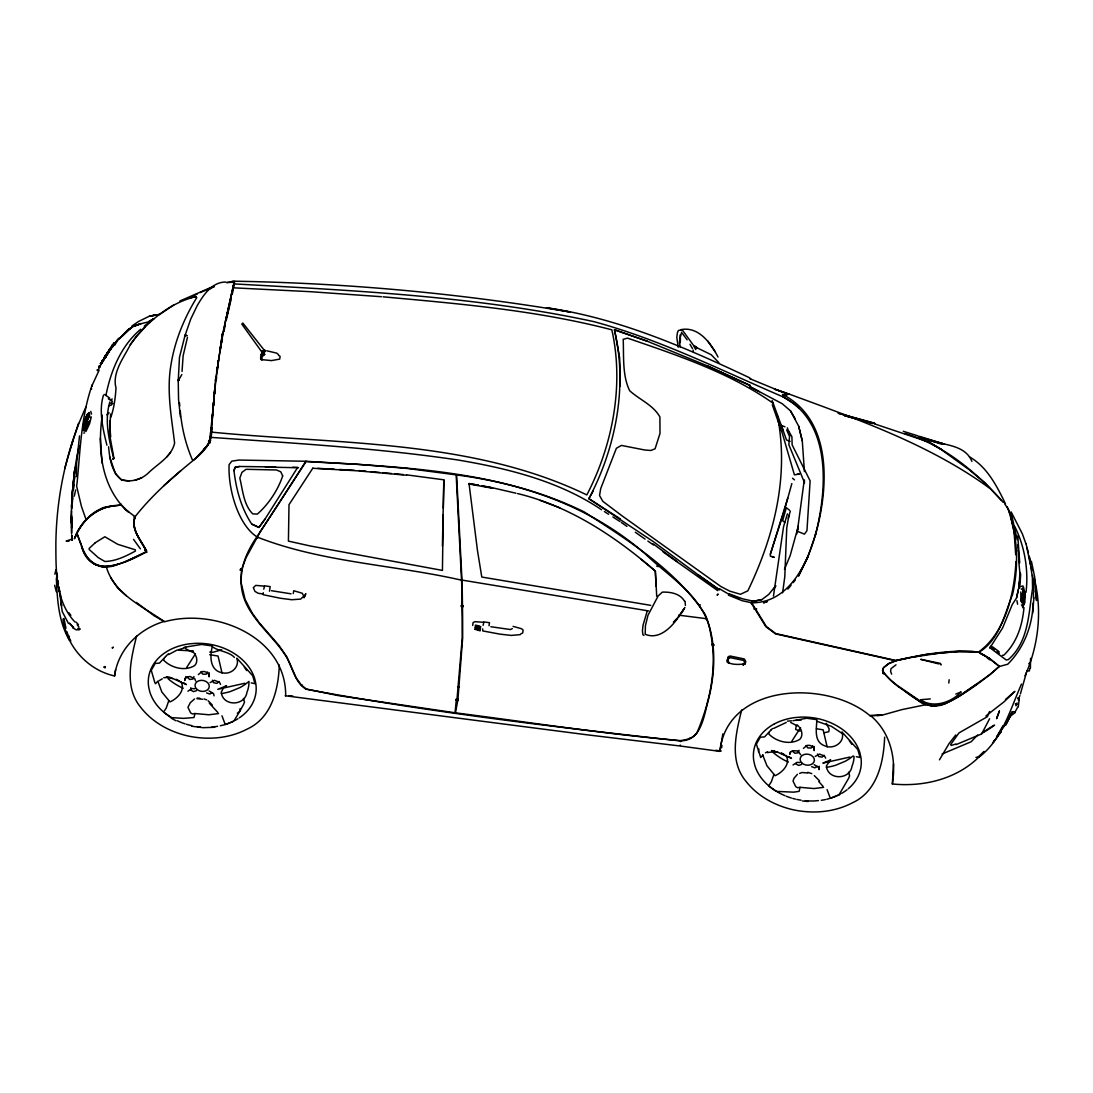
<?xml version="1.0" encoding="UTF-8"?>
<svg xmlns="http://www.w3.org/2000/svg" width="1093" height="1093" viewBox="0 0 1093 1093"><rect width="100%" height="100%" fill="white"/><g stroke="black" fill="none" stroke-linecap="round" stroke-linejoin="round"><path stroke-width="1.5" d="M87.112 415.709L89.066 413.414L87.098 416.433L88.41 414.93C90.159 410.79 85.268 418.223 84.803 419.698C89.093 411.173 80.363 431.366 86.224 418.264L88.109 417.403L88.396 416.009C83.191 417.977 83.287 425.737 83.259 430.423L84.53 431.093L86.074 429.125L89.148 420.914M1030.549 658.328L1030.412 668.301M108.794 350.634L108.781 352.11L104.504 357.247L105.147 357.712L106.977 353.34L111.541 347.861L110.803 347.533C107.223 351.208 110.967 350.511 109.232 349.938L108.835 350.539L109.915 350.334L108.781 352.11L108.221 351.509L111.541 347.861M56.617 572.541L56.836 586.722M819.19 766.22L819.149 769.622L818.671 767.409L814.162 764.69M209.146 672.687L209.105 676.827L208.9 674.613L207.301 672.701L204.746 671.594L201.918 671.58L198.352 674.559M814.244 746.478L814.203 750.604L813.998 748.404L812.4 746.492L809.845 745.371L807.017 745.371L803.451 748.35M180.4 416.72L178.555 399.587L178.241 380.815L179.484 357.274L184.949 335.715L187.354 335.701M680.789 741.6L679.682 740.849C554.766 727.105 429.481 712.13 305.972 689.191C294.563 682.059 292.828 667.782 286.434 656.975C276.611 640.976 261.937 628.776 251.691 613.064C233.998 587.487 240.228 560.846 256.869 536.827C273.4 511.92 289.754 486.59 305.821 461.26C399.532 467.053 498.217 469.689 584.113 511.879C628.051 540.256 675.952 569.959 705.163 614.485C716.666 641.659 715.45 672.291 708.264 700.408C703.865 715.614 701.61 740.712 680.802 740.835M443.348 508.177L443.895 479.813L406.678 474.868M787.739 498.135L770.387 554.055L770.346 556.132L774.254 557.321L772 556.597M76.291 476.589L76.551 463.897L79.529 435.916M442.405 546.158L443.813 479.991M443.211 514.871L442.433 570.409L310.289 545.981L288.415 541.117L289.003 504.679L312.885 468.077M680.283 342.751L680.406 337.737M71.578 511.032L71.605 534.163M71.605 517.126L71.605 527.946M70.936 522.727C71.769 496.987 73.299 471.056 79.215 445.903M226.975 282.513L234.599 281.447L233.998 284.248L234.435 282.95C221.688 331.807 213.832 381.949 211.673 432.486C211.263 444.4 202.096 453.24 193.406 460.276C172.421 477.381 151.9 495.32 135.122 516.688L133.988 517.331L135.108 516.688C130.149 529.804 142.076 541.308 146.872 552.471L146.107 551.965C131.966 558.414 117.375 567.253 101.321 566.611C85.678 563.66 81.469 545.598 76.756 532.906C85.295 516.087 102.441 504.72 121.528 505.212L124.916 509.092L135.122 516.688C130.313 529.135 141.12 540.475 146.202 550.886L146.107 551.965C125.941 563.141 90.172 580.028 81.483 546.008M107.92 353.435L107.565 353.968M71.564 515.568L71.578 532.633M190.81 687.743L190.688 690.038L193.516 691.637L196.521 690.653M990.559 646.455L990.408 648.286L990.559 646.455L990.463 648.149L1006.257 660.022L1008.333 659.625C1028.814 641.55 1028.513 613.842 1032.489 589.086M86.88 415.832L88.793 413.468L84.229 422.253M71.714 508.996L72.193 505.444L71.906 506.155M182.039 371.442L183.118 355.812L187.436 337.464M211.564 427.554L209.665 442.091M85.951 417.553L84.981 419.862L87.044 414.548L89.298 412.526L89.804 417.717M680.065 335.045L679.45 342.874L680.433 347.424M977.962 757.162L984.096 751.478C961.703 777.82 925.867 787.356 892.353 783.968C896.533 758.966 890.563 732.46 870.561 715.587L869.891 715.642C827.114 679.34 726.913 683.016 719.891 751.383L680.638 746.068L680.297 745.112L679.491 745.932L585.67 734.633L285.205 695.749M1033.158 603.008C1032.502 625.661 1023.922 648.108 1007.732 664.23L999.303 666.498C983.222 680.556 965.597 693.713 946.483 703.141C931.058 710.928 917.082 700.394 905.223 691.35M1032.68 613.118L1033.896 597.68M124.916 509.092L128.783 512.207L121.268 504.911C100.351 480.114 97.905 446.053 102.264 415.19M213.641 402.333L209.665 441.982M214.788 388.794L214.351 393.876L214.774 388.766M211.782 427.636L209.938 442.829M213.654 405.558L213.941 402.169M300.889 599.087L291.763 599.729L280.464 598.254L263.29 594.742L263.263 592.734M477.709 629.254L478.078 625.647L476.302 625.77L476.452 628.366L477.709 629.254L479.841 628.352L479.362 626.931L476.644 626.057L478.078 625.647L479.704 626.808L480.223 628.639L477.682 629.677L475.482 627.232L480.223 628.639L479.362 626.931C473.474 627.751 478.98 631.385 479.841 628.352M72.07 503.026L72.657 496.4M73.204 489.992L73.764 483.475M212.616 414.056L212.179 419.111L212.616 414.083M213.34 405.626L213.627 402.251M72.288 502.848L72.712 497.957M73.422 489.814L73.846 484.923M213.053 409.069L215.731 378.301L215.485 380.788M728.43 595.152L742.243 600.74L751.041 602.653L752.011 603.992L752.954 602.817C789.447 602.093 807.782 563.086 816.034 532.537M125.586 561.597L146.107 551.965L146.202 550.886M71.4 506.838L72.63 493.339M72.93 489.965L74.761 469.73M1018.949 586.709L1019.4 581.763M1019.769 588.157L1020.698 573.975M88.793 413.468L88.41 414.93M1022.037 601.97L1021.682 599.879C1020.602 594.824 1024.633 605.03 1022.952 601.492C1023.157 609.006 1023.704 600.795 1021.545 598.445L1021.327 600.33L1021.832 598.554L1022.269 600.03L1022.16 595.849L1022.693 599.743L1024.004 601.177L1023.69 602.311L1022.734 601.656L1022.925 605.085L1021.395 600.098L1021.832 598.554M1024.469 596.027L1024.319 597.338L1022.829 589.154L1022.734 590.903L1023.103 589.264L1024.551 594.018L1023.499 591.75M209.419 443.539L210.389 437.746M475.059 629.295L475.482 625.087L480.578 626.631L480.155 630.839L475.059 629.295L480.578 626.631M222.289 335.811L233.615 284.426L233.711 282.213L232.7 281.666L233.711 282.213L226.524 282.554M520.364 634.623L511.278 635.416L499.966 634.145L482.723 630.921L482.696 628.899M72.083 494.938L74.993 467.476L71.865 497.233M261.91 356.4L262.101 355.184L263.577 355.116L262.744 355.812L261.678 351.768L261.883 353.49L264.697 354.323L261.91 356.4L261.282 359.597L271.542 360.594L279.699 359.105L280.109 356.359L278.455 355.198M457.94 699.78L458.022 699.069L455.467 712.841C530.351 722.391 605.03 734.1 680.27 740.617C686.336 739.893 693.03 738.349 696.828 733.13C709.958 702.225 717.541 667.236 710.696 633.831C705.286 597.311 669.749 577.637 645.485 554.124C592.761 507.794 525.378 483.816 456.601 474.936L462.148 583.484L462.64 618.187L462.667 637.738L457.844 700.654L457.421 699.342M1020.848 591.928L1020.903 601.505M456.997 699.274L462.257 637.875L462.202 618.023L461.697 583.416L456.164 474.868L407.388 468.473L358.094 464.306L306.054 461.601L260.216 531.854L246.007 557.799L241.539 569.672L241.116 582.624L245.064 599.36L252.114 612.968L258.986 622.436L278.729 645.157L286.831 656.838L296.258 678.043L301.231 684.874L306.272 689.014L338.092 695.558L455.043 712.773L456.423 698.837L456.246 700.394L456.997 699.274L456.341 699.547M459.333 687.142L458.828 686.582M209.596 441.914L210.157 437.022M210.525 433.771L211.263 427.254M788.955 515.104L786.755 527.837L784.788 576.735L782.615 592.802M214.706 393.712L215.28 388.712M216.223 380.391L216.605 377.058M217.179 372.057L217.739 367.057M218.122 363.723L218.504 360.403M457.735 686.882L458.391 686.5M948.792 683.043L949.161 679.764M110.653 414.042L109.409 433.388L113.973 458.459L112.893 458.978L113.973 458.459M773.461 596.054L783.544 526.744L787.397 513.86M893.514 763.802L892.353 783.968M1024.168 598.527C1025.084 603.582 1021.381 590.275 1022.829 593.403L1024.018 599.77L1022.761 594.647L1023.226 596.805M85.527 425.068L83.751 427.24L87.549 422.035L83.696 430.423L85.732 424.426L85.541 425.3M84.038 424.849L87.987 418.359L84.038 424.849L84.202 423.633M783.531 395.584L783.353 397.019C832.101 422.69 827.155 490.279 815.269 535.42C828.453 489.637 833.044 422.062 784.364 395.365L783.531 395.584L789.132 394.067C858.142 419.548 929.337 444.373 989.329 487.984M215.567 380.391L222.548 333.324L220.964 342.983M1018.252 706.87L1019.195 699.643L1017.979 697.744L1018.895 699.001M216.605 371.893L217.247 367.098M217.671 363.887L218.108 360.69M1010.943 511.852L1017.187 539.682M790.307 511.059L788.299 518.328M804.421 471.575L802.289 440.916L798.655 426.161L790.471 410.818L782.11 403.645L750.071 386.744L750.167 385.515L707.185 365.786L647.234 341.207L614.444 329.772C627.847 386.335 615.81 447.829 588.867 498.695L653.874 541.991L698.304 574.932L719.249 589.728L719.467 588.772M262.826 355.075L264.697 354.323L262.798 353.722L261.965 354.46L261.418 358.75L262.142 359.884L260.844 357.657L261.282 359.597L260.667 359.037L260.708 356.55L262.675 351.359M115.571 669.708L114.587 675.952C87.877 670.132 66.413 646.332 62.998 619.184L63.981 618.474L65.935 628.297M483.12 625.346L483.939 621.944L489.473 622.682L489.022 625.742M721.612 747.749L721.967 745.44M279.302 665.009C278.469 689.546 271.679 717.923 247.141 729.099C229.311 738.458 208.189 740.193 188.638 736.122C170.166 732.05 152.446 722.5 140.751 707.376C123.892 687.128 130.914 659.188 136.557 636.167M293.266 593.554L293.703 590.726L302.242 593.239L303.813 596.109L301.49 598.308M796.21 725.943L795.663 729.455L800.049 731.108M884.647 737.16C883.663 762.108 877.406 791.455 852.239 802.89C834.41 812.236 813.288 813.984 793.737 809.899C775.265 805.842 757.545 796.278 745.85 781.153C728.99 760.906 736.013 732.966 741.655 709.958M269.479 591.217L270.19 586.627L264.67 585.793L263.755 589.182M1026.013 592.31C1028.677 570.163 1024.742 546.404 1014.714 526.375M722.815 733.909L719.891 751.383M87.987 418.359L85.445 421.871M219.912 349.432L220.431 346.208M232.372 293.88L233.793 285.423M793.122 720.697L806.716 718.238L816.799 719.659C816.662 728.881 813.397 741.819 824.873 745.891C833.781 749.894 845.572 742.01 841.924 731.955M1023.977 607.612C1022.365 625.278 1017.05 642.479 1003.825 655.172L1002.349 655.376M240.214 708.524L239.668 711.461L233.943 720.956L229.489 722.979L225.213 724.495L221.975 715.806M220.54 349.077L221.169 345.866M221.783 342.642L222.398 339.431M223.942 331.384L225.185 324.949M939.474 759.813L949.052 743.595L955.76 734.961M87.495 419.794L87.727 418.619M231.825 293.02L229.872 302.802L231.292 296.408M232.754 288.388L233.396 285.177L231.989 293.197M680.679 336.316L681.253 333.461M796.729 534.067L798.341 526.088L790.184 555.545L784.46 569.357M91.279 416.884L89.585 423.701L85.951 431.489M1022.488 595.084L1022.829 593.403L1023.485 596.655M86.019 406.869C66.249 449.592 56.412 496.673 55.866 543.727C55.934 570.532 55.306 601.027 74.884 621.958M114.587 675.952C118.058 649.242 139.002 628.994 164.059 621.452L164.51 621.767C214.774 607.517 286.311 636.754 285.669 695.845M88.082 416.242L86.005 418.223L88.109 417.403L88.396 416.009L86.593 416.747M109.874 401.937C104.163 420.6 109.122 439.973 113.658 458.309M1021.846 597.311L1022.433 595.999M225.527 321.041L229.544 304.441M1018.266 589.919L1016.545 597.926L1012.227 604.648L1002.623 627.942L990.641 646.742L994.726 649.556M74.269 480.032L74.966 476.753M74.297 496.167L75.636 489.965M1016.599 597.734L1019.045 586.408L1019.933 572.404M105.898 395.557C110.789 370.828 120.968 345.839 140.683 329.266M226.961 315.85L228.437 309.333M1029.852 668.547L1029.305 670.965L1026.833 671.02M226.319 320.044L230.869 300.425M84.366 422.636L85.923 417.69M218.518 713.579L208.913 714.767L194.978 713.538L194.021 717.541L183.528 718.361L171.246 717.609L163.567 712.117L166.232 708.032L168.855 700.531L161.846 692.006L157.829 681.117L155.616 683.726L154.878 682.742L151.271 670.337L155.206 663.451L159.469 663.096L165.576 656.579M823.616 787.37L814.012 788.545L800.076 787.329L799.12 791.332L793.75 792.152L776.344 791.4L768.666 785.894L771.33 781.809L773.953 774.309L766.944 765.783L762.668 754.935M1023.827 600.918L1023.472 602.407L1024.004 601.177M260.667 359.037L260.858 358.258M54.841 574.153L55.962 569.699M1026.464 672.482L1020.397 693.946M85.404 423.934L87.549 422.035L83.696 430.423L87.303 422.062L87.426 423.797L87.057 422.226M212.028 432.172L212.028 432.172C336.685 444.414 471.52 439.14 586.832 494.924C612.695 445.193 624.199 384.968 611.834 329.813C537.128 310.33 459.743 303.786 383.083 296.818M104.108 667.072L105.024 667.591L104.914 666.566L104.108 667.072L105.024 667.591L104.914 666.566M1024.66 596.04L1024.319 597.338L1022.829 589.154L1024.551 594.018L1024.824 592.789L1023.103 589.264L1023.526 593.554M135.108 516.688C130.559 529.203 141.339 540.42 146.489 550.831L146.107 551.965M791.838 483.584L784.309 510.677L770.387 554.055M262.252 355.99L261.965 354.46L262.812 354.392L262.744 355.812M181.821 374.571L178.241 380.815L179.143 379.831L178.596 379.066L178.241 380.009M261.405 354.159L263.112 353.504L262.265 353.162L263.017 350.935M64.706 468.596L72.794 440.711M185.865 676.512L184.69 680.502L185.359 678.411L187.327 676.936L190.045 676.499L194.841 678.835L195.633 680.994M790.567 751.629L789.788 754.293L790.458 752.189L792.425 750.727L797.89 750.973L800.732 754.771M70.635 448.007L78.505 423.36M261.555 353.599L261.186 354.76L262.197 353.64M681.472 613.105L684.942 607.421M211.168 437.378L211.168 437.378C293.648 443.252 376.334 447.87 458.186 460.03C508.054 468.473 559.124 481.098 601.56 509.762M292.637 467.271L297.72 467.367L264.902 519.243L258.945 527.427L251.759 524.121C241.239 508.218 236.115 489.418 233.984 470.632L235.118 467.244L239.572 466.479L275.668 466.957M233.97 470.632L235.132 467.244L239.572 466.479M807.809 557.047L798.491 576.107L807.823 557.047L814.736 536.964M727.378 659.967L728.102 657.931L730.015 657.33L727.378 659.967L728.102 657.931L730.001 657.59L743.991 660.486L745.18 662.727L742.789 664.817L745.508 662.727L743.991 660.486M193.939 676.54L193.037 678.999L189.772 679.463L187.409 677.455M799.038 750.317L798.136 752.79L794.871 753.241L792.507 751.233M110.899 417.102C114.123 407.744 115.393 397.715 115.995 387.865C111.923 372.686 123.782 357.712 130.354 344.623C146.298 322.585 168.814 303.13 195.756 296.654L196.603 297.815C184.02 318.418 174.743 340.989 170.932 365.007C166.478 391.171 171.56 417.321 174.607 443.102C171.437 457.011 157.583 463.828 148.197 473.119C141.12 479.759 130.928 482.491 121.514 479.868C111.609 472.121 109.614 458.514 108.603 446.723M105.406 356.701L103.821 358.313C103.698 360.198 106.335 354.036 106.417 355.758M212.343 646.455C209.665 656.224 209.76 670.87 222.548 672.823C231.115 674.914 239.982 666.867 236.826 658.164M261.869 352.465L262.429 350.976L262.17 352.738L265.175 351.003L263.604 350.17L264.916 351.058L263.454 352.588L261.678 351.768M1015.971 705.832L1017.091 702.895M1018.211 699.957L1019.906 695.558M74.556 538.576C80.896 522.331 95.118 507.548 113.344 506.1M74.543 538.576L76.756 532.906L81.224 544.492M78.081 628.325L77.494 629.828L80.185 628.899L79.065 629.882M1021.49 684.068C1010.137 709.548 1002.295 739.469 979.068 757.121L975.953 757.394M1025.002 675.816C1038.514 645.703 1042.462 610.823 1034.32 578.757M75.28 537.018C80.076 525.091 88.683 514.216 100.652 508.901C106.007 505.185 118.331 507.015 121.241 504.201L121.268 504.911M248.972 681.39A45.783 35.167 8.8 0 1 246.936 692.347C244.887 706.447 222.589 706.488 221.264 692.197L223.204 688.344M854.07 756.438A45.783 35.167 8.8 0 1 852.034 766.125C849.985 780.224 827.688 780.279 826.363 765.988L830.598 759.703M989.602 718.716L981.678 733.909L956.129 744.593M264.916 351.058L242.824 323.05L241.813 324.088L261.828 351.96L264.711 351.932L264.766 350.129L264.52 351.7L262.17 352.738M647.056 611.67L643.039 625.169L642.438 630.757L642.903 634.691L643.914 635.457M91.388 388.288L91.607 389.053M108.999 350.306L110.461 349.596C111.937 347.096 107.988 349.719 109.915 350.334M107.223 354.487L106.267 354.501L106.95 354.911L106.267 354.501L107.592 353.285M989.602 711.488L987.334 716.707L958.944 732.938L950.705 744.511L951.17 745.44L955.924 744.046M98.753 367.33L99.818 367.002M684.245 608.569L678.48 616.684M101.444 363.627L100.72 363.3L101.444 363.627L97.864 370.513L97.222 370.049L97.892 370.513L97.222 370.049M1008.293 718.948L1012.077 711.721L1015.151 711.816L1017.665 707.267M1005.437 725.356L1012.077 712.677M1005.956 724.645L1012.61 711.939M99.203 366.032L99.504 367.152L99.203 366.032L99.9 366.387M684.068 608.842L678.507 617.162M99.121 370.199L91.675 386.321C81.128 417.335 80.281 450.22 77.125 482.409L76.619 486.112L81.401 506.264L86.005 519.448M592.993 491.276L588.867 498.695L620.332 518.888M996.474 737.215L1002.909 725.779M1021.381 589.318L1023.54 587.16L1024.851 594.633L1023.909 603.882L1022.406 606.137L1021.409 604.976M774.063 588.649L775.811 585.725L768.734 594.401L761.876 599.606L752.134 601.546L761.876 599.606M102.988 361.004L102.947 359.556L103.644 359.939L105.338 357.384L104.627 357.028L104.955 357.971L105.775 356.796M114.779 345.087L119.096 337.983M180.277 410.995C181.752 427.773 185.701 444.455 192.423 459.934L193.393 460.29L200.661 453.417L205.976 447.187L209.637 441.135L208.763 440.411L208.544 441.203L209.637 441.135M106.936 354.938L106.977 353.34L109.368 351.208L108.221 351.509C106.786 352.438 109.218 353.531 108.098 351.714L108.685 350.785M262.47 351.113L262.279 351.427M1005.273 724.727L998.578 733.868M113.863 344.281C113.166 342.519 114.178 346.659 111.869 347.369L111.213 346.905L112.183 346.877C114.437 346.003 113.959 341.562 114.683 343.038L113.986 342.642M100.952 364.147C103.89 362.002 101.799 360.089 103.644 359.939M994.739 739.947L993.004 742.666L1001.079 731.886M110.858 403.645L112.401 401.213L108.303 398.849M186.848 667.249L195.442 653.819M744.114 660.254L745.153 661.634L744.538 663.123L745.754 661.47L744.36 658.956L730.206 656.032L728.225 656.647L727.337 661.962C731.736 665.104 739.455 664.53 744.893 663.943L745.508 662.727L743.459 663.519M791.947 741.027L800.541 727.61M104.45 358.313L106.472 355.198M109.969 349.623L109.259 350.73L110.215 349.869M113.207 343.844L113.959 344.131L111.759 346.044L114.724 342.97M111.759 346.044L112.729 344.541M110.803 347.533L111.445 348.011L110.079 348.544L110.461 349.596M103.821 358.313L105.01 357.93L104.395 357.384L106.513 354.132L105.188 356.195L105.884 356.578L104.805 356.769L105.147 357.712L104.504 357.247L105.597 357.028L105.283 356.045L105.98 356.673L105.543 355.662L106.431 355.99M102.114 360.936L103.261 360.635L102.114 360.936L102.359 362.015L102.824 359.802L103.507 360.225L104.067 357.917L104.805 358.258M102.318 360.581L102.824 359.802L103.234 360.635L101.69 361.578L102.523 360.307L103.125 360.854L102.073 361.004M107.36 354.378L107.742 352.233L108.344 352.793L101.512 363.286L100.365 363.6L101.512 363.286L100.775 362.985M109.232 349.938L110.284 349.118M107.169 353.135L107.824 353.586L107.947 352.766M104.709 358.381L104.983 356.509L105.98 356.673M264.151 350.675L264.561 350.826M113.071 345.484L112.224 345.333L113.44 344.923M104.313 357.507L105.065 357.807L104.627 357.028M111.937 347.26L111.472 346.522M699.752 605.085L700.408 604.894M207.656 672.004L206.112 674.231L202.738 674.149L200.921 671.84M812.755 745.795L811.211 748.022L807.836 747.926L806.019 745.617M130.354 344.623L136.311 336.33L144.618 327.353M264.902 519.243L258.945 527.413L251.759 524.121M103.562 394.956C98.438 410.654 103.029 429.44 106.909 445.193M116.145 341.754L118.112 339.117L109.573 350.47M185.223 335.291L185.468 334.526L185.892 335.278L184.949 335.715M679.86 615.277L673.643 622.327M677.605 618.283C670.583 628.311 658.328 640.02 645.198 634.241L645.416 625.702L647.958 615.332L658.177 595.904L662.331 592.133C670.528 591.832 680.174 593.513 684.573 601.259M977.648 735.029L971.158 741.751L942.125 753.979M787.889 589.086L791.072 585.192M793.19 582.596L795.321 580M1015.206 712.54L1010.383 716.147M762.928 754.908L760.714 757.517L756.37 744.114L760.304 737.229L764.567 736.887L770.674 730.37M187.941 691.2L191.931 688.535L194.759 688.781M793.04 764.977L797.029 762.327L799.857 762.559M166.833 456.901L170.563 452.516M207.219 446.012L198.502 455.234M112.893 403.249L111.199 405.148L108.549 405.831M122.047 336.439L130.149 328.884M797.412 774.309L793.955 778.325L793.04 781.099L795.731 786.646L797.494 787.725L800.076 787.329M263.153 594.018L258.139 593.267L254.956 591.381L253.33 587.624L255.789 585.383L264.301 586.149M205.976 447.187L208.271 444.755M997.335 735.712L1000.942 731.914M118.987 339.117L127.731 330.086L132.786 326.78M119.547 338.57L128.031 329.813L132.144 327.121M120.312 337.737L128.031 329.813L133.168 326.506L140.983 323.569L133.51 326.22M233.888 287.842L310.275 291.681L381.389 296.709M203.53 449.537L207.055 445.93M261.965 354.46L261.651 355.58M85.555 420.846L87.659 418.906L85.787 420.737M673.438 622.163L676.567 619.048M144.249 326.11L153.73 318.773L148.908 321.533L153.73 318.787M989.22 675.433L999.33 666.252L988.687 657.726M219.078 681.472L216.933 683.357L213.613 682.729L212.425 680.215M824.177 755.263L822.032 757.148L818.712 756.52L817.523 753.992M163.595 485.852L180.864 470.646M210.075 682.619L214.46 680.324L219.488 682.278L220.554 684.382M815.173 756.411L819.559 754.115L824.587 756.069L825.652 758.159M1005.478 699.465L1014.891 691.391L1004.098 701.788L985.9 715.956M106.868 414.793L109.177 412.84M1021.299 586.354L1023.062 585.957M895.987 664.831L891.027 668.67L890.576 671.348L891.628 674.135M1021.395 600.098L1022.31 601.806M237.331 713.223L239.668 711.461L243.534 704.52L244.49 702.061L243.438 698.441M159.933 314.238L173.65 305.043M461.246 579.946L460.618 579.973C393.33 564.671 321.779 562.417 257.238 537.073L257.565 537.797L257.238 537.073M1022.542 607.735L1024.865 602.516L1024.92 592.092M85.172 424.07L86.934 422.704M989.261 675.173L958.083 696.815M1015.875 704.589L1016.941 704.493L1015.342 703.947L1016.545 704.124M194.581 698.96L190.36 702.635L187.941 707.321L190.633 712.868L192.395 713.948L194.978 713.538M131.911 326.015L138.702 321.41L149.427 316.178L154.291 315.249M977.238 683.876C962.632 693.181 948.888 706.461 930.266 705.668M983.058 732.214C1004.795 718.005 990.613 728.607 981.473 733.54M168.595 654.598L176.615 650.308L185.892 647.439M773.694 728.389L786.209 722.473M159.086 680.734L162.297 678.808M110.666 399.929L112.251 399M212.343 692.566L209.719 694.041L206.577 692.894M817.441 766.357L814.818 767.832L811.675 766.685M225.172 686.513L226.593 685.748L217.767 689.328L244.832 683.262M512.344 628.571L510.499 629.541L490.853 626.74M765.483 752.817L767.6 751.752M83.901 425.956L83.751 427.24M72.671 538.876L66.14 541.103L69.037 541.144M194.158 295.493L197.205 294.031M200.251 292.582L213.886 286.585M179.921 300.971L213.968 286.161M520.883 633.817L522.7 632.984L523.137 630.115L521.634 628.762L513.068 626.385M788.067 394.45L789.132 394.067M206.071 290.492L210.703 288.566M909.841 657.644L895.809 660.814L888.582 663.779L883.527 667.809L882.543 670.487C890.631 683.726 905.878 691.159 918.052 700.271C926.017 707.677 937.015 706.31 946.483 703.141M955.842 694.082L961.13 691.91C951.511 702.43 933.012 708.688 920.552 699.725L930.28 698.919M830.215 760.127L822.865 763.119L849.93 757.053M134.357 326.192L139.057 324.402M208.216 288.962L214.433 286.612M207.943 289.058L212.698 287.268M134.767 480.36L141.94 477.709M799.598 773.407L802.18 772.519L807.672 773.024M801.62 764.444L798.614 765.428L795.786 763.816M221.729 649.775L213.067 652.261L209.801 652.056M767.395 752.599L775.115 751.547L771.535 750.59L778.325 752.49L791.496 758.392L788.804 756.575M881.819 715.232L876.996 715.382L881.819 715.246L902.08 709.576L925.648 704.739L898.87 686.513M118.427 563.933C103.207 572.145 85.281 562.389 81.784 545.94M799.133 408.331L793.696 403.549L783.353 397.019L782.561 394.45L783.135 395.434L787.602 394.3L787.097 393.384L774.568 389.149L787.097 393.384M190.947 297.61L195.756 296.668L196.603 297.815M140.628 323.815L149.331 321.67M83.724 433.074L84.626 432.869M824.136 732.761L828.781 731.723L829.177 729.045L826.322 723.279M163.745 677.701L170.153 677.291M656.688 566.119L658.232 566.611M105.72 355.334L106.813 355.129L106.117 354.719M911.425 657.358L938.532 653.259M159.605 314.388L149.427 316.178L159.4 314.47M225.65 282.021C211.864 282.131 203.448 294.932 197.246 305.562L190.756 319.047L185.182 335.018L185.892 335.278M256.869 536.827C238.042 524.613 227.986 489.077 229.093 464.648L231.784 461.164L238.889 460.057L305.821 461.26M750.618 378.506L749.73 378.629L787.602 394.3M680.816 329.676C698.55 326.042 710.874 343.175 718.019 357.015M797.125 474.266L799.393 474.061L794.42 474.868L782.342 433.388L772.286 404.806M184.211 647.275L201.618 644.46L211.7 645.867C215.799 650.936 228.929 651.168 234.448 657.453M791.66 720.847L787.466 721.134M940.144 653.067L950.268 652.234M953.656 651.947L972.087 651.537L978.672 652.371C999.016 640.594 1004.426 614.744 1012.583 594.346C1019.141 565.682 1017.706 534.477 1007.322 506.947M796.046 720.383L801.306 719.959M211.905 726.927L214.802 726.695A53.885 41.356 8.6 0 0 217.589 726.298M214.72 727.269L203.052 727.692L191.671 726.217M818.452 800.595L814.107 800.95A53.926 41.384 8.6 0 1 805.363 800.704M263.782 350.429L264.943 350.347L263.604 350.17M869.891 715.642L881.464 715.218L870.561 715.587M461.683 580.028L648.6 610.932M705.531 618.693L706.392 618.679L678.63 615.154M232.153 281.174C345.251 282.909 458.486 293.156 570.013 312.038L546.5 307.734C617.982 318.022 684.724 347.191 749.552 377.768M265.394 467.053L298.526 467.749M1028.745 663.683L1029.305 663.328M234.408 283.92C354.528 290.615 475.687 296.135 593.608 321.574C659.53 339.295 720.847 370.158 783.353 397.019L783.135 395.434M317.831 468.337L334.335 469.225M339.281 469.484L354.132 470.277M101.335 566.611L106.349 566.884C114.205 594.209 142.732 606.355 164.059 621.452L154.113 615.742L136.352 602.434M312.803 468.269L357.329 470.81L406.569 475.223M178.801 650.144L193.488 651.045M802.399 800.964L808.151 801.483M359.132 470.605L365.923 471.22M371.019 471.67L379.503 472.436M382.905 472.736L391.39 473.501M394.792 473.802L403.276 474.567M197.082 698.728L202.574 699.247M197.177 698.003L199.923 698.277M715.669 750.304L721.243 751M978.713 652.111L958.752 651.278L925.771 654.516L895.85 660.555L888.623 663.519L883.568 667.563L882.557 670.487L883.718 672.974L890.945 680.297L898.829 686.759M291.039 593.827L271.433 590.698M288.839 695.654L293.033 696.186M129.111 480.934L121.514 479.868L115.489 473.856L109.587 456.655M650.759 605.358L481.781 577.049L477.436 550.298L469.034 483.557L478.515 485.278L469.034 483.557M816.457 728.744L823.152 729.837L827.128 746.806M209.692 654.68L218.053 656.046L222.029 673.015M266.733 350.771L276.625 353.107L278.483 354.542M1011.421 512.48L1022.324 533.767L1025.89 543.658M468.965 483.98L492.656 488.27M1022.297 594.77L1022.556 593.28L1023.349 595.576M752.121 600.945L742.598 598.841L728.758 593.636M492.738 487.847L515.937 493.203M895.809 660.8L775.497 633.885L765.756 626.535L751.041 602.653M938.709 663.902L920.757 659.352L940.472 663.41L941.073 664.899L940.335 664.312M817.031 721.339L831.295 726.271L843.195 734.154M170.016 677.769L172.858 678.521M771.535 750.59L777.956 752.312M874.824 423.223L838.099 413.209L874.742 423.537M166.437 676.799L173.227 678.698L186.397 684.601L183.706 682.797M919.978 437.2L925.812 438.949M517.604 493.571C569.754 506.141 615.181 536.431 655.335 571.052L656.715 596.272M903.269 431.284L918.065 435.916M919.35 436.298L944.42 444.113L923.708 438.252C939.119 445.479 964.409 442.897 971.896 461.369M874.619 423.906L928.9 442.105M807.754 772.341L811.798 773.625M204.008 698.974L206.7 699.834M927.397 439.468L941.579 444.195M647.234 341.207L614.444 329.744L619.649 357.78L620.278 386.321M904.772 433.484C943.956 444.878 976.691 472.504 1003.388 502.507M209.064 690.913L213.572 693.618L214.05 695.831M856.325 756.698L860.082 757.449L857.8 749.538L842.389 732.46M251.226 682.906L254.983 683.671L252.702 675.747L237.29 658.669M540.229 500.403L559.725 507.767M790.13 441.381L786.482 439.987L781.358 425.423L784.938 426.803M731.791 595.48L739.442 598.732M790.704 722.5L797.18 725.807M185.605 648.709L192.081 652.015M707.198 365.772L750.167 385.515L750.058 386.758L759.403 391.636M918.516 436.763L922.67 438.676M104.286 357.589L105.01 357.93M784.378 754.716L781.222 753.063L783.982 754.525M176.123 679.272L179.279 680.925M171.328 718.238L176.014 720.793M980.134 652.917L985.831 656.128M988.646 657.972L980.093 653.177L988.646 657.972L999.303 666.498L998.715 666.02M72.521 627.737L76.346 629.937M92.427 562.772L96.635 565.231M728.717 594.196L719.467 588.772L719.249 589.728L698.304 574.932M928.941 442.023L941.374 449.346M930.266 442.925L941.128 449.469L968.084 468.952M604.388 511.565L608.623 514.27M612.872 516.975L619.936 521.498M969.518 456.888C987.198 466.971 996.953 486.221 1005.533 503.928M717.705 590.63L663.123 551.965M621.343 522.468L626.917 526.375M635.306 532.25L645.075 539.095M647.862 541.049L653.45 544.956M107.415 352.725L108.166 353.025L107.742 352.233M992.512 646.796L999.084 651.633M987.211 657.959L989.807 659.871M104.709 394.464L109.778 398.194M653.136 543.863L677.004 561.488M789.433 510.158L786.318 507.671L782.656 520.692L784.788 522.413M997.062 651.414L999.357 653.245M969.354 469.99L984.602 482.478L1001.557 500.498M641.222 559.356L655.335 571.052L656.06 586.149M792.521 478.242L794.447 479.854M126.282 595.753L117.566 587.884L110.584 577.596M727.419 660.746L728.703 661.962M819.6 780.935L814.299 775.634M773.475 403.495C729.974 372.768 677.619 355.334 627.546 338.133L623.201 339.308C623.912 356.14 622.163 375.405 629.677 390.72C639.446 399.642 653.3 405.011 659.912 416.993L659.994 433.443L655.09 448.772L650.827 450.48L644.692 449.988L621.398 445.411L616.384 448.28L600.699 488.626L599.551 495.553L602.83 501.345L622.163 515.91L720.806 586.476L729.687 591.094L740.467 594.291L747.858 590.807C774.186 536.089 789.392 476.111 777.342 415.477M728.717 662.932L727.61 659.981L727.337 661.962L728.58 663.137M208.176 700.791L212.315 705.026M797.098 724.823L799.051 726.818M191.999 651.032C196.303 654.12 198.803 661.251 194.759 665.487C185.1 671.649 171.246 667.932 163.8 660.309L163.8 658.724M69.46 623.297L73.641 627.601L69.638 623.324M209.323 703.195L217.876 712.499M76.032 622.054L78.436 624.649M818.78 781.604L822.974 786.277M477.887 627.737L479.158 629.213M475.482 627.232L476.452 628.366M1004.795 503.969L1008.757 510.048L1010.137 514.735M681.458 332.217L687.128 339.841M483.584 622.3L475.031 621.685L473.091 622.559L472.668 625.442M68.791 612.626L70.854 615.318M718.88 362.644L711.201 354.719L694.315 346.467L682.292 329.99L678.411 330.414L677.387 332.818L676.799 337.409L678.261 347.191M69.501 640.307C58.53 621.876 57.205 599.306 56.371 578.32M133.537 539.355L140.369 548.823M77.166 624.663L78.997 627.204M707.717 340.975L715.287 351.878M68.476 623.461L62.219 611.534L58.981 587.87M849.384 740.794L851.83 744.374M244.286 667.003L246.731 670.596M90.746 411.392L91.525 414.097M104.518 666.812L105.024 667.591M57.164 574.167L57.437 577.118M752.066 603.432L766.398 626.617L775.716 633.557L895.836 660.473C922.847 654.434 950.883 649.146 978.618 652.015C1005.724 632.355 1014.359 593.267 1015.943 561.542M790.471 410.818L795.294 418.988M694.219 346.891L695.817 349.623M788.381 430.642L791.919 436.735L792.138 444.906L810.132 480.852L806.948 530.706L804.462 534.135L797.357 531.28L804.052 481.548L788.859 444.783L789.542 436.421L786.646 429.904M689.984 344.24L692.47 348.558M773.953 774.309L775.074 775.702C782.315 772.546 791.195 763.775 785.894 755.29M168.855 700.531L169.975 701.911C177.216 698.755 186.097 689.984 180.796 681.499M1018.457 698.249L1019.195 699.643M787.356 427.855L789.952 435.711M56.303 591.723L54.65 585.261M751.656 603.295L752.011 603.992M68.75 636.877L70.813 641.044M800.035 727.815C802.084 731.176 802.972 736.258 799.857 739.278C790.198 745.44 776.344 741.71 768.898 734.086L768.898 732.515M66.714 631.385L68.244 635.511M772.164 400.516L783.298 430.915M112.388 345.074L112.729 346.016M848.537 772.232L849.589 775.839L848.633 778.312L839.041 794.748L830.311 798.286L827.073 789.597M1025.985 543.754L1028.417 553.044M1029.237 556.132L1030.904 564.029M178.596 379.066L178.938 380.432M1027.024 548.235L1030.275 564.138M798.669 426.161L802.289 440.916M1010.506 516.306L1014.126 532.141L1015.698 554.766M1031.382 561.215L1034.688 577.022L1036.533 600.535L1035.549 590.999M693.085 350.061L693.399 351.878M1016.941 600.631L1017.597 604.251M61.167 603.117L61.604 605.727L61.399 604.306M1029.333 557.129L1032.366 577.268L1032.571 588.772M57.929 580.383L58.407 583.662M58.885 586.927L59.609 591.832L59.077 587.46M1031.355 567.294L1031.806 570.546M1032.475 575.424L1032.926 578.675M1022.693 599.743L1022.16 595.849L1022.187 597.147M1019.851 572.759L1018.772 561.474M685.01 601.314L685.42 605.358M1017.651 544.56L1018.28 551.077M179.471 402.634L179.798 405.981M1017.788 535.857L1019.714 562.827M71.878 535.543L72.261 539.819M60.443 594.114L60.675 597.27M100.324 438.17L102.073 463.036M1018.334 550.694L1018.854 561.119M109.696 420.655L110.489 437.132L109.969 423.66M1033.568 579.632L1033.828 591.982M1033.445 592.693L1033.513 598.39M804.421 479.923L804.421 483.256M248.056 682.128A54.445 41.807 8.6 0 1 240.036 687.538L230.527 691.486A54.226 41.63 8.6 0 1 221.346 693.563M183.214 688.303A54.459 41.821 8.6 0 1 168.062 678.685M165.549 656.565A46.302 35.591 8.8 0 1 168.418 653.874M200.265 726.927A53.926 41.384 8.6 0 1 197.382 726.613M191.753 725.643A53.926 41.384 8.6 0 1 186.316 724.235M184.99 723.826A53.926 41.384 8.6 0 1 181.083 722.418A54.5 41.794 8.7 0 1 177.353 720.765M233.601 721.202A53.885 41.356 8.6 0 1 230.5 722.61M229.298 723.101A53.885 41.356 8.6 0 1 220.335 725.766M239.271 717.882A54.5 41.807 8.4 0 0 251.855 704.684A53.926 41.411 8.5 0 0 255.762 683.289L254.724 678.739A53.885 41.384 8.6 0 0 245.037 662.413A54.5 41.917 8.5 0 0 223.423 648.04A53.926 41.438 8.6 0 0 195.469 643.353L189.676 643.818A53.885 41.397 8.6 0 0 169.388 650.075A54.5 41.903 8.8 0 0 152.596 665.815A53.926 41.411 8.7 0 0 148.716 687.224L149.768 691.773A53.885 41.356 8.7 0 0 159.441 708.1A54.5 41.794 8.7 0 0 163.089 711.557M237.919 718.757A54.5 41.807 8.4 0 1 235.063 720.41M171.451 717.636A54.5 41.794 8.7 0 1 165.043 713.183M853.155 755.919A54.445 41.807 8.6 0 1 845.135 761.315L835.626 765.264A54.226 41.63 8.6 0 1 826.445 767.354M788.313 762.094A54.459 41.821 8.6 0 1 773.161 752.462M770.647 730.356A46.302 35.591 8.8 0 1 772.519 728.525M801.073 800.199A53.926 41.384 8.6 0 1 796.852 799.42M795.485 799.12A53.926 41.384 8.6 0 1 792.753 798.409M791.414 798.027A53.926 41.384 8.6 0 1 786.181 796.21M840.189 794.228A53.885 41.356 8.6 0 1 837.17 795.718M835.599 796.401A53.885 41.356 8.6 0 1 830.68 798.191M829.382 798.573A53.885 41.356 8.6 0 1 826.759 799.256M825.434 799.557A53.885 41.356 8.6 0 1 821.294 800.295M848.195 788.804A54.5 41.807 8.4 0 0 856.953 778.476A53.926 41.411 8.5 0 0 860.86 757.08L859.822 752.53A53.885 41.384 8.6 0 0 850.135 736.204A54.5 41.917 8.5 0 0 828.521 721.831A53.926 41.438 8.6 0 0 800.568 717.131L794.775 717.595A53.885 41.397 8.6 0 0 774.486 723.853M846.966 789.788A54.5 41.807 8.4 0 1 841.61 793.395M784.938 795.649A54.5 41.794 8.7 0 1 777.683 792.097M776.549 791.428A54.5 41.794 8.7 0 1 764.581 781.864A53.885 41.356 8.7 0 1 754.853 765.565L753.815 761.015A53.926 41.411 8.7 0 1 757.695 739.606A54.5 41.903 8.8 0 1 774.459 723.826M758.487 751.711A49.076 37.681 8.4 0 1 758.925 749.088M754.471 608.323L754.402 609.334L754.471 608.323M210.512 440.424L210.047 441.135L210.512 440.424M455.344 707.69L455.344 707.69M991.078 646.755L990.463 648.149L991.078 646.755M240.583 569.098L240.351 570.163L240.583 569.098M242.195 569.385L241.963 570.437L242.195 569.385M282.691 475.92C277.964 490.047 268.632 504.187 257.347 514.093L252.715 513.86C243.52 504.597 242.824 490.265 239.818 478.119L241.949 472.367L246.075 469.307L276.543 469.976L280.792 471.821L282.691 475.92M92.031 385.255L91.744 386.362L92.031 385.255M999.385 711.106L996.625 718.538L999.385 711.106M68.763 636.085L69.078 637.096L68.763 636.085M883.677 673.22L883.417 673.903L882.802 672.919L883.677 673.22M304.51 596.436L303.991 597.803L305.794 593.649L304.51 596.436M696.815 347.82L694.738 346.153L696.815 347.82M113.303 647.316L112.292 647.862L113.303 647.316M712.568 644.569L712.062 645.184L711.885 644.078L712.568 644.569M717.951 594.223L717.24 595.002L717.951 594.223M461.806 605.932L461.191 606.519L461.178 605.426L461.806 605.932M95.255 542.743L89.134 548.454L89.175 549.478L98.329 557.676L104.86 561.474C115.68 561.283 126.023 556.146 135.382 551.063L135.272 549.806L117.757 544.314L104.846 536.759L95.255 542.743M462.79 605.672L462.817 606.779L462.79 605.672M756.452 608.705L755.536 609.225L756.479 609.744L756.452 608.705M713.565 644.337L713.688 645.43L713.565 644.337M744.893 663.943L743.24 664.722L744.893 663.943M689.683 738.458L688.863 738.786L689.683 738.458M767.423 601.451L763.515 602.844L767.423 601.464M146.489 550.831L144.918 550.326L146.489 550.831M491.153 487.56L481.671 485.839L491.153 487.56M873.02 423.469L844.356 415.6L873.006 423.537M301.791 685.106L302.283 685.584L301.791 685.106M72.042 540.038L71.66 535.679L72.042 540.024M196.48 688.904A7.186 5.52 8.6 0 0 208.749 688.412A7.186 5.52 8.6 0 0 201.221 680.338A7.186 5.52 8.6 0 0 196.48 688.904M801.579 762.695A7.186 5.52 8.6 0 0 813.848 762.204A7.186 5.52 8.6 0 0 806.32 754.115A7.186 5.52 8.6 0 0 801.579 762.695"/></g></svg>
